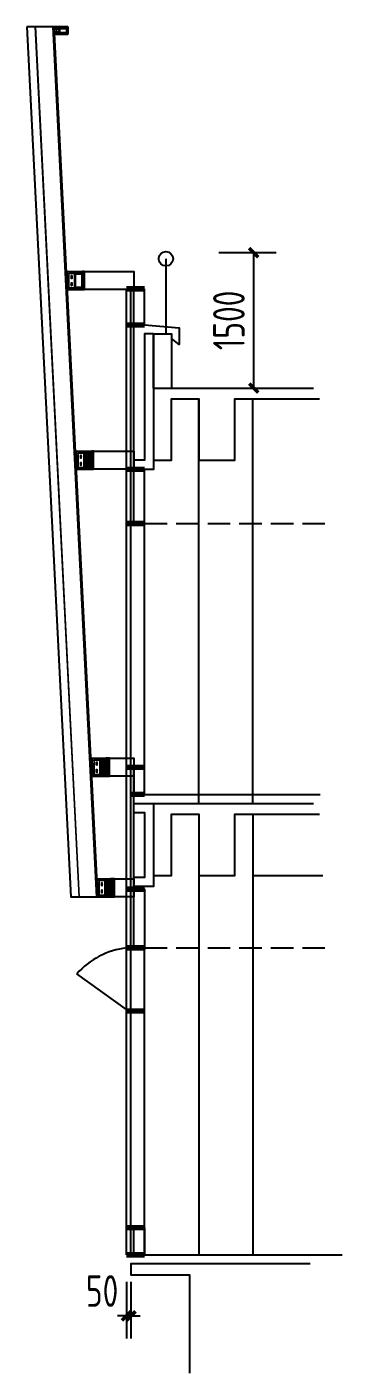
# Model space of a CAD drawing. Extents: x -280168 to 205214, y -148835 to -64913.
# Drawn here: x 40837 to 44330, y -83821 to -68911 of the extents above; entities that cross this region are included whole.
import ezdxf

# ---------------------------------------------------------------- set-up
doc = ezdxf.new("R2010")
doc.units = 0
doc.header["$LTSCALE"] = 1000
doc.header["$MEASUREMENT"] = 0
for name, pattern in [('ACAD_ISO04W100', [30, 24, -3, 0, -3]), ('CENTER', [50.8, 31.75, -6.35, 6.35, -6.35]), ('DASH', [0.35, 0.25, -0.1]), ('DASHED', [19.05, 12.7, -6.35])]:
    doc.linetypes.add(name, pattern=pattern)
for name, color, linetype in [('01-标注_尺寸', 124, 'Continuous'), ('2  辅材', 30, 'Continuous'), ('A-D_龙骨', 131, 'Continuous'), ('A-SUR_保温', 222, 'Continuous'), ('A-金属背板', 30, 'Continuous'), ('L18', 1, 'Continuous'), ('SY', 2, 'Continuous'), ('尺寸层', 7, 'Continuous')]:
    doc.layers.add(name, color=color, linetype=linetype)
for name, color, linetype, lineweight in [('03-AXIS-01轴线', 10, 'ACAD_ISO04W100', 9), ('03-HARDWARE-01五金配件、紧固件', 31, 'Continuous', 9), ('C18', 1, 'CENTER', 13), ('DIM', 1, 'Continuous', 13), ('MJ', 3, 'Continuous', 25), ('PJ1_accessories', 4, 'Continuous', 13), ('STE1_carbon steel', 66, 'Continuous', 25), ('STE2_hidden', 64, 'DASHED', 13), ('XC2_hidden', 70, 'DASHED', 13)]:
    doc.layers.add(name, color=color, linetype=linetype, lineweight=lineweight)
doc.layers.add('DIM_MODI', color=2, linetype='Continuous', plot=False)
doc.styles.add('_TCH_DIM_T3', font='ros1.shx', dxfattribs={"width": 0.85, "bigfont": 'jd.shx'})
doc.dimstyles.new('_TCH_ARCH&&100', dxfattribs={"dimtxt": 350, "dimasz": 100, "dimexe": 250, "dimexo": 300, "dimgap": 100, "dimtad": 1, "dimdec": 0, "dimzin": 0, "dimdsep": 46, "dimtxsty": '_TCH_DIM_T3', "dimblk": 'ARCHTICK', "dimcen": 0.09, "dimclrt": 7, "dimazin": 2, "dimtfac": 1, "dimtdec": 0, "dimtix": 1, "dimtmove": 2, "dimatfit": 3, "dimfxl": 0, "dimtolj": 1, "dimtzin": 0, "dimarcsym": 0})
pattern_1 = [(45, (10043.859, -67983.743), (-3.36759605, 3.36759605), []), (45, (10046.104, -67983.743), (-3.36759605, 3.36759605), [])]
pattern_2 = [(45, (-73889.2459, 54291.9501), (0.5612660076, -0.5612660076), []), (315, (-73889.2459, 54291.9501), (0.5612660076, -1.683798023), [1.984375, -1.190625])]
pattern_3 = [(45, (-73889.2459, 54453.9501), (0.5612660076, -0.5612660076), []), (315, (-73889.2459, 54453.9501), (0.5612660076, -1.683798023), [1.984375, -1.190625])]

# ---------------------------------------------------------------- blocks, each defined once
blk = doc.blocks.new('A$C07A0601C')
at = {"layer": '03-AXIS-01轴线', "linetype": 'CENTER', "ltscale": 0.6}
for points in [[(-12, 0), (12, 0)], [(0, 12), (0, -12)]]:
    blk.add_lwpolyline(points, dxfattribs=at)
at = {"layer": '03-HARDWARE-01五金配件、紧固件'}
for points in [[(-8, 0, 1), (8, 0, 1), (-8, 0, 1)], [(-6, 0, 1), (6, 0, 1), (-6, 0, 1)], [(-4, 0, 1), (4, 0, 1), (-4, 0, 1)], [(0, -3, 2.414214), (-3, 0, 2.414214)]]:
    blk.add_lwpolyline(points, format="xyb", dxfattribs=at)
blk.add_lwpolyline([(0, -7), (-7, -4), (-7, 4), (0, 7), (6, 4), (6, -4), (0, -7)], dxfattribs=at)
blk = doc.blocks.new('*U374')
at = {"layer": '2  辅材'}
for centre, start in [((1, 0), 180), ((2, 0), 240), ((3, 0), 240), ((4, 0), 240), ((5, 0), 240), ((6, 0), 240), ((7, 0), 240), ((8, 0), 240), ((9, 0), 240), ((10, 0), 240), ((11, 0), 240), ((12, 0), 240), ((13, 0), 240)]:
    blk.add_arc(centre, 1, start, 0, dxfattribs=at)
blk = doc.blocks.new('*U381')
at = {"layer": '2  辅材'}
for centre, start in [((1, 0), 180), ((2, 0), 240), ((3, 0), 240), ((4, 0), 240), ((5, 0), 240), ((6, 0), 240), ((7, 0), 240), ((8, 0), 240), ((9, 0), 240), ((10, 0), 240), ((11, 0), 240), ((12, 0), 240), ((13, 0), 240), ((14, 0), 240), ((15, 0), 240), ((16, 0), 240), ((17, 0), 240), ((18, 0), 240), ((19, 0), 240), ((20, 0), 240), ((21, 0), 240), ((22, 0), 240), ((23, 0), 240), ((24, 0), 240), ((25, 0), 240), ((26, 0), 240), ((27, 0), 240), ((28, 0), 240), ((29, 0), 240), ((30, 0), 240), ((31, 0), 240)]:
    blk.add_arc(centre, 1, start, 0, dxfattribs=at)
blk = doc.blocks.new('*U382')
at = {"layer": '2  辅材'}
for centre, start in [((1, 0), 180), ((2, 0), 240), ((3, 0), 240), ((4, 0), 240), ((5, 0), 240), ((6, 0), 240), ((7, 0), 240), ((8, 0), 240), ((9, 0), 240), ((10, 0), 240), ((11, 0), 240), ((12, 0), 240), ((13, 0), 240), ((14, 0), 240), ((15, 0), 240), ((16, 0), 240), ((17, 0), 240), ((18, 0), 240), ((19, 0), 240), ((20, 0), 240), ((21, 0), 240), ((22, 0), 240), ((23, 0), 240), ((24, 0), 240), ((25, 0), 240), ((26, 0), 240), ((27, 0), 240), ((28, 0), 240), ((29, 0), 240), ((30, 0), 240)]:
    blk.add_arc(centre, 1, start, 0, dxfattribs=at)
blk = doc.blocks.new('*U339')
at = {"layer": 'C18', "color": 1, "ltscale": 0.2}
blk.add_line((0, 4), (0, -16), dxfattribs=at)
at = {"layer": 'L18', "color": 4}
for p, q in [((-2, 0), (-2, -2)), ((2, 0), (2, -1)), ((-2, -2), (2, -1)), ((-2, -2), (2, -1)), ((-2, -2), (2, -2)), ((-2, -2), (-2, -2)), ((-2, -2), (-2, -2)), ((-2, -2), (-2, -3)), ((-2, -3), (2, -2)), ((-2, -4), (2, -3)), ((-2, -3), (2, -3)), ((-2, -3), (-2, -3)), ((-2, -3), (-2, -4)), ((-2, -4), (-2, -4)), ((-2, -4), (2, -4)), ((-2, -5), (2, -4)), ((-2, -5), (-2, -4)), ((-2, -5), (2, -5)), ((-2, -5), (-2, -5)), ((-2, -5), (-2, -6)), ((-2, -6), (2, -5)), ((-2, -6), (2, -6)), ((-2, -6), (2, -6)), ((-2, -6), (-2, -6)), ((-2, -6), (-2, -6)), ((-2, -6), (-2, -7)), ((-2, -8), (2, -7)), ((-2, -7), (2, -7)), ((-2, -7), (2, -7)), ((-2, -7), (-2, -7)), ((-2, -7), (-2, -8)), ((-2, -9), (2, -8)), ((-2, -9), (2, -8)), ((-2, -8), (-2, -9)), ((-2, -9), (2, -9)), ((-2, -10), (2, -9)), ((-2, -9), (-2, -9)), ((-2, -9), (-2, -9)), ((-2, -9), (-2, -10)), ((-2, -10), (2, -10)), ((-2, -11), (2, -10)), ((-2, -10), (-2, -11)), ((-2, -10), (-2, -10)), ((-2, -12), (2, -11)), ((-2, -11), (-2, -11)), ((-2, -12), (-1, -11)), ((-1, -11), (-2, -11)), ((-2, -12), (-1, -12)), ((-1, -11), (1, -11)), ((-1, -12), (1, -12)), ((-1, -13), (-1, -12)), ((-1, -13), (1, -12)), ((-1, -13), (1, -13)), ((-1, -13), (-1, -13)), ((-1, -13), (0, -13)), ((0, -14), (1, -13)), ((0, -13), (1, -13)), ((0, -14), (0, -13)), ((2, -11), (1, -11)), ((2, -11), (1, -12)), ((1, -11), (2, -11)), ((1, -12), (1, -12)), ((1, -13), (1, -12)), ((1, -13), (1, -13)), ((2, 0), (2, -1)), ((2, -1), (2, -2)), ((2, -1), (2, -1)), ((2, -2), (2, -2)), ((2, -3), (2, -2)), ((2, -3), (2, -3)), ((2, -3), (2, -4)), ((2, -4), (2, -5)), ((2, -4), (2, -4)), ((2, -5), (2, -5)), ((2, -6), (2, -5)), ((2, -6), (2, -6)), ((2, -6), (2, -7)), ((2, -7), (2, -7)), ((2, -7), (2, -7)), ((2, -7), (2, -8)), ((2, -8), (2, -8)), ((2, -8), (2, -9)), ((2, -10), (2, -9)), ((2, -9), (2, -9)), ((2, -10), (2, -10)), ((2, -10), (2, -11))]:
    blk.add_line(p, q, dxfattribs=at)
blk.add_lwpolyline([(4, 0), (4, 1, 0.257344), (3, 2, 0.110418), (1, 3), (1, 3), (-1, 3), (-1, 3, 0.110418), (-3, 2, 0.257344), (-4, 1), (-4, 0, 0.414214), (-4, 0), (4, 0, 0.414214)], format="xyb", close=True, dxfattribs=at)
blk = doc.blocks.new('ljxt')
at = {"layer": 'DIM'}
for points in [[(75, 74, 0.414214), (69, 80), (75, 80)], [(75, -80), (75, -74, -0.414214), (69, -80)]]:
    blk.add_hatch(color=256, dxfattribs=at).paths.add_polyline_path(points)
at = {"layer": 'PJ1_accessories'}
h = blk.add_hatch(dxfattribs=at)
h.set_pattern_fill('ANSI38', color=256, scale=0.5, angle=-90, style=0)
h.set_pattern_definition(pattern_3)
h.paths.add_polyline_path([(-8, 80), (-8, 82), (22, 82), (22, 80)])
h = blk.add_hatch(dxfattribs=at)
h.set_pattern_fill('ANSI38', color=256, scale=0.5, angle=-90, style=0)
h.set_pattern_definition(pattern_2)
h.paths.add_polyline_path([(-8, -82), (-8, -80), (22, -80), (22, -82)])
at = {"layer": 'STE1_carbon steel'}
h = blk.add_hatch(dxfattribs=at)
h.set_pattern_fill('ANSI32', color=256, style=0)
h.set_pattern_definition(pattern_1)
h.paths.add_polyline_path([(75, 74, 0.414214), (69, 80), (1, 80, 0.414214), (-5, 74), (-5, -74, 0.414214), (1, -80), (69, -80, 0.414214), (75, -74)])
h.paths.add_polyline_path([(70, 74, 0.414214), (69, 75), (1, 75, 0.414214), (0, 74), (0, -74, 0.414214), (1, -75), (69, -75, 0.414214), (70, -74)], flags=16)
at = {"layer": '尺寸层'}
for points in [[(1, 80), (2, 80, 0.23771), (-5, 86), (-5, 74, -0.414214)], [(-5, -74), (-5, -86, 0.23771), (2, -80), (1, -80, -0.414214)]]:
    blk.add_hatch(color=1, dxfattribs=at).paths.add_polyline_path(points)
at = {"layer": 'DIM'}
for points in [[(75, 80), (69, 80)], [(75, -80), (69, -80)]]:
    blk.add_lwpolyline(points, dxfattribs=at)
blk.add_lwpolyline([(145, -80), (75, -80), (75, 80), (145, 80)], close=True, dxfattribs=at)
for points in [[(120, 55, 1), (110, 55), (110, 25, 1), (120, 25), (120, 55)], [(120, -25, 1), (110, -25), (110, -55, 1), (120, -55), (120, -25)]]:
    blk.add_lwpolyline(points, format="xyb", dxfattribs=at)
at = {"layer": 'MJ', "color": 3}
for points in [[(-22, -98), (-8, -98, 0.414214), (-8, -97), (-8, -82, -0.414214), (-8, -82), (-1, -82, -0.414214), (-1, -82), (-1, -86, -0.414214), (-1, -86), (-2, -86, -0.414214), (-3, -86), (-3, -84, 0.414214), (-3, -84), (-5, -84, 0.414214), (-5, -84), (-5, -100, -0.414214), (-6, -100), (-25, -100, -0.414214), (-25, -100), (-25, -60), (-25, 100, -0.414214), (-25, 100), (-6, 100, -0.414214), (-5, 100), (-5, 84, 0.414214), (-5, 84), (-3, 84, 0.414214), (-3, 84), (-3, 86, -0.414214), (-2, 86), (-1, 86, -0.414214), (-1, 86), (-1, 82, -0.414214), (-1, 82), (-8, 82, -0.414214), (-8, 82), (-8, 97, 0.414214), (-8, 97), (-22, 97, 0.414214), (-23, 97), (-23, 72, 0.414214), (-22, 72), (-20, 72, -1), (-20, 69), (-22, 69, 0.414214), (-23, 68), (-23, -68, 0.414214), (-22, -69), (-20, -69, -1), (-20, -72), (-22, -72, 0.414214), (-23, -72), (-23, -97, 0.414214), (-22, -98)], [(166, 97, -0.429434), (167, 97), (157, -97, -0.399155), (156, -98), (66, -98, -0.414214), (65, -97), (65, -84, 1), (62, -84), (62, -97, -0.414214), (62, -98), (23, -98, -0.414214), (22, -97), (22, -82, 0.414214), (22, -82), (16, -82, 0.414214), (15, -82), (15, -86, 0.414214), (16, -86), (17, -86, 0.414214), (17, -86), (17, -84, -0.414214), (18, -84), (20, -84, -0.414214), (20, -84), (20, -100, 0.414214), (20, -100), (159, -100, 0.399155), (159, -100), (169, 100, 0.429434), (169, 100), (20, 100, 0.414214), (20, 100), (20, 84, -0.414214), (20, 84), (18, 84, -0.414214), (17, 84), (17, 86, 0.414214), (17, 86), (16, 86, 0.414214), (15, 86), (15, 82, 0.414214), (16, 82), (22, 82, 0.414214), (22, 82), (22, 97, -0.414214), (23, 97), (62, 97, -0.414214), (62, 97), (62, 83, 1), (65, 83), (65, 97, -0.414214), (66, 97), (166, 97)]]:
    blk.add_lwpolyline(points, format="xyb", dxfattribs=at)
at = {"layer": 'MJ', "color": 6}
for points in [[(-3, 98), (-3, 98, 0.36397), (-3, 97), (-3, 97, 0.466308), (-3, 97), (-2, 97, 0.422092), (-1, 99, -0.474498), (-1, 99), (15, 99, -0.414214), (15, 99), (15, 97, 0.267949), (16, 97), (16, 97, -0.414214), (16, 96), (16, 96, 0.57735), (16, 96), (16, 96, 0.267949), (16, 96), (17, 97, 0.414214), (17, 97), (16, 97, -0.267949), (16, 98), (16, 99, -0.414214), (16, 99), (19, 99, 0.414214), (20, 99), (20, 100, 0.414214), (19, 100), (-5, 100, 0.414214), (-5, 100), (-5, 99, 0.414214), (-4, 99), (-3, 99, -0.916331)], [(-3, 86), (-3, 85, -0.414214), (-3, 84), (-5, 84, -0.414214), (-5, 85), (-5, 98, -0.414214), (-5, 99), (-3, 99, -1), (-3, 98), (-3, 98, 0.414214), (-3, 97), (-3, 89, 0.414214), (-3, 88), (1, 88, -0.414214), (2, 88), (2, 84, 0.414214), (2, 84), (7, 84), (7, 84, 0.267949), (7, 84), (8, 84), (13, 84, 0.414214), (13, 84), (13, 88, -0.414214), (13, 88), (17, 88, 0.414214), (18, 89), (18, 97, 0.414214), (17, 97), (17, 97, -0.63707), (17, 98), (17, 99, -0.221695), (17, 99), (19, 99, -0.414214), (20, 98), (20, 85, -0.414214), (19, 84), (18, 84, -0.414214), (18, 85), (18, 86, 0.414214), (17, 86), (15, 86, 0.414214), (15, 86), (15, 82, -0.414214), (15, 82), (0, 82, -0.414214), (0, 82), (0, 86, 0.414214), (-1, 86), (-3, 86, 0.414214)], [(-3, -86), (-3, -85, 0.414214), (-3, -84), (-5, -84, 0.414214), (-5, -85), (-5, -99, 0.414214), (-5, -99), (-3, -99, 1), (-3, -98), (-3, -98, -0.414214), (-3, -98), (-3, -89, -0.414214), (-3, -88), (1, -88, 0.414214), (2, -88), (2, -84, -0.414214), (2, -84), (7, -84), (7, -84, -0.267949), (7, -84), (8, -84), (13, -84, -0.414214), (13, -84), (13, -88, 0.414214), (13, -88), (17, -88, -0.414214), (18, -89), (18, -97, -0.414214), (17, -97), (17, -97, 0.63707), (17, -98), (17, -99, 0.221695), (17, -99), (19, -99, 0.414214), (20, -99), (20, -85, 0.414214), (19, -84), (18, -84, 0.414214), (18, -85), (18, -86, -0.414214), (17, -86), (15, -86, -0.414214), (15, -86), (15, -82, 0.414214), (15, -82), (0, -82, 0.414214), (0, -82), (0, -86, -0.414214), (-1, -86), (-3, -86, -0.414214)], [(-3, -98), (-3, -98, -0.36397), (-3, -97), (-3, -97, -0.466308), (-3, -97), (-2, -97, -0.422092), (-1, -99, 0.474498), (-1, -99), (15, -99, 0.414214), (15, -99), (15, -97, -0.267949), (16, -97), (16, -97, 0.414214), (16, -96), (16, -96, -0.57735), (16, -96), (16, -96, -0.267949), (16, -96), (17, -97, -0.414214), (17, -97), (16, -97, 0.267949), (16, -98), (16, -99, 0.414214), (16, -99), (19, -99, -0.414214), (20, -100), (20, -100, -0.414214), (19, -100), (-5, -100, -0.414214), (-5, -100), (-5, -100, -0.414214), (-4, -99), (-3, -99, 0.916331)]]:
    blk.add_lwpolyline(points, format="xyb", close=True, dxfattribs=at)
at = {"layer": 'PJ1_accessories'}
for points in [[(-8, 80), (-8, 82), (22, 82), (22, 80)], [(-8, -82), (-8, -80), (22, -80), (22, -82)]]:
    blk.add_lwpolyline(points, close=True, dxfattribs=at)
at = {"layer": 'STE1_carbon steel'}
blk.add_lwpolyline([(-574, -100), (-5, -100), (-5, 100), (-574, 100)], close=True, dxfattribs=at)
for points in [[(1, -80), (69, -80, 0.414214), (75, -74), (75, 74, 0.414214), (69, 80), (1, 80, 0.414214), (-5, 74), (-5, -74, 0.414214)], [(1, -75), (69, -75, 0.414214), (70, -74), (70, 74, 0.414214), (69, 75), (1, 75, 0.414214), (0, 74), (0, -74, 0.414214)]]:
    blk.add_lwpolyline(points, format="xyb", close=True, dxfattribs=at)
at = {"layer": 'STE2_hidden', "ltscale": 0.5}
blk.add_lwpolyline([(85, 80), (85, -80), (169, -80), (177, 80), (85, 80)], dxfattribs=at)
at = {"layer": 'SY'}
blk.add_line((172, 0), (173, 0), dxfattribs=at)
blk.add_circle((173, 0), 0.311, dxfattribs=at)
at = {"layer": '尺寸层', "color": 1}
for points in [[(-5, 86, -0.23771), (2, 80), (1, 80, 0.414214), (-5, 74), (-5, 86)], [(-5, -86, 0.23771), (2, -80), (1, -80, -0.414214), (-5, -74), (-5, -86)]]:
    blk.add_lwpolyline(points, format="xyb", dxfattribs=at)
at = {"yscale": 5.000000000001624, "zscale": 5.000000000001624}
for name, p, xscale, rotation in [('*U382', (-5, 79), 5.000000000001624, 270), ('*U382', (75, 79), -5.000000000001624, 90), ('*U381', (177, 80), 5.000000000001624, 267.0386614460878)]:
    blk.add_blockref(name, p, dxfattribs=dict(at, xscale=xscale, rotation=rotation))
at = {"extrusion": (0, 0, -1), "xscale": -1, "zscale": -1, "rotation": 359.9999999999554}
blk.add_blockref('*U339', (-7, 84), dxfattribs=at)
at = {"extrusion": (0, 0, -1), "zscale": -1, "rotation": 180.0000000000445}
blk.add_blockref('*U339', (-7, -84), dxfattribs=at)
at = {"layer": '03-HARDWARE-01五金配件、紧固件', "xscale": -1, "rotation": 90}
for p in [(115, 40), (115, -40)]:
    blk.add_blockref('A$C07A0601C', p, dxfattribs=at)
blk = doc.blocks.new('*U384')
at = {"layer": 'DIM'}
for points in [[(75, 74, 0.414214), (69, 80), (75, 80)], [(75, -80), (75, -74, -0.414214), (69, -80)]]:
    blk.add_hatch(color=256, dxfattribs=at).paths.add_polyline_path(points)
at = {"layer": 'PJ1_accessories'}
h = blk.add_hatch(dxfattribs=at)
h.set_pattern_fill('ANSI38', color=256, scale=0.5, angle=-90, style=0)
h.set_pattern_definition(pattern_3)
h.paths.add_polyline_path([(-8, 80), (-8, 82), (22, 82), (22, 80)])
h = blk.add_hatch(dxfattribs=at)
h.set_pattern_fill('ANSI38', color=256, scale=0.5, angle=-90, style=0)
h.set_pattern_definition(pattern_2)
h.paths.add_polyline_path([(-8, -82), (-8, -80), (22, -80), (22, -82)])
at = {"layer": 'STE1_carbon steel'}
h = blk.add_hatch(dxfattribs=at)
h.set_pattern_fill('ANSI32', color=256, style=0)
h.set_pattern_definition(pattern_1)
h.paths.add_polyline_path([(75, -74), (75, 74), (-5, 74), (-5, -74)])
at = {"layer": '尺寸层'}
for points in [[(1, 80), (2, 80, 0.23771), (-5, 86), (-5, 74, -0.414214)], [(-5, -74), (-5, -86, 0.23771), (2, -80), (1, -80, -0.414214)]]:
    blk.add_hatch(color=1, dxfattribs=at).paths.add_polyline_path(points)
at = {"layer": 'DIM'}
for points in [[(75, 80), (69, 80)], [(75, -80), (69, -80)]]:
    blk.add_lwpolyline(points, dxfattribs=at)
blk.add_lwpolyline([(145, -80), (75, -80), (75, 80), (145, 80)], close=True, dxfattribs=at)
for points in [[(120, 55, 1), (110, 55), (110, 25, 1), (120, 25), (120, 55)], [(120, -25, 1), (110, -25), (110, -55, 1), (120, -55), (120, -25)]]:
    blk.add_lwpolyline(points, format="xyb", dxfattribs=at)
at = {"layer": 'MJ', "color": 3}
for points in [[(-22, -98), (-8, -98, 0.414214), (-8, -97), (-8, -82, -0.414214), (-8, -82), (-1, -82, -0.414214), (-1, -82), (-1, -86, -0.414214), (-1, -86), (-2, -86, -0.414214), (-3, -86), (-3, -84, 0.414214), (-3, -84), (-5, -84, 0.414214), (-5, -84), (-5, -100, -0.414214), (-6, -100), (-25, -100, -0.414214), (-25, -100), (-25, -60), (-25, 100, -0.414214), (-25, 100), (-6, 100, -0.414214), (-5, 100), (-5, 84, 0.414214), (-5, 84), (-3, 84, 0.414214), (-3, 84), (-3, 86, -0.414214), (-2, 86), (-1, 86, -0.414214), (-1, 86), (-1, 82, -0.414214), (-1, 82), (-8, 82, -0.414214), (-8, 82), (-8, 97, 0.414214), (-8, 97), (-22, 97, 0.414214), (-23, 97), (-23, 72, 0.414214), (-22, 72), (-20, 72, -1), (-20, 69), (-22, 69, 0.414214), (-23, 68), (-23, -68, 0.414214), (-22, -69), (-20, -69, -1), (-20, -72), (-22, -72, 0.414214), (-23, -72), (-23, -97, 0.414214), (-22, -98)], [(166, 97, -0.429434), (167, 97), (157, -97, -0.399155), (156, -98), (66, -98, -0.414214), (65, -97), (65, -84, 1), (62, -84), (62, -97, -0.414214), (62, -98), (23, -98, -0.414214), (22, -97), (22, -82, 0.414214), (22, -82), (16, -82, 0.414214), (15, -82), (15, -86, 0.414214), (16, -86), (17, -86, 0.414214), (17, -86), (17, -84, -0.414214), (18, -84), (20, -84, -0.414214), (20, -84), (20, -100, 0.414214), (20, -100), (159, -100, 0.399155), (159, -100), (169, 100, 0.429434), (169, 100), (20, 100, 0.414214), (20, 100), (20, 84, -0.414214), (20, 84), (18, 84, -0.414214), (17, 84), (17, 86, 0.414214), (17, 86), (16, 86, 0.414214), (15, 86), (15, 82, 0.414214), (16, 82), (22, 82, 0.414214), (22, 82), (22, 97, -0.414214), (23, 97), (62, 97, -0.414214), (62, 97), (62, 83, 1), (65, 83), (65, 97, -0.414214), (66, 97), (166, 97)]]:
    blk.add_lwpolyline(points, format="xyb", dxfattribs=at)
at = {"layer": 'MJ', "color": 6}
for points in [[(-3, 98), (-3, 98, 0.36397), (-3, 97), (-3, 97, 0.466308), (-3, 97), (-2, 97, 0.422092), (-1, 99, -0.474498), (-1, 99), (15, 99, -0.414214), (15, 99), (15, 97, 0.267949), (16, 97), (16, 97, -0.414214), (16, 96), (16, 96, 0.57735), (16, 96), (16, 96, 0.267949), (16, 96), (17, 97, 0.414214), (17, 97), (16, 97, -0.267949), (16, 98), (16, 99, -0.414214), (16, 99), (19, 99, 0.414214), (20, 99), (20, 100, 0.414214), (19, 100), (-5, 100, 0.414214), (-5, 100), (-5, 99, 0.414214), (-4, 99), (-3, 99, -0.916331)], [(-3, 86), (-3, 85, -0.414214), (-3, 84), (-5, 84, -0.414214), (-5, 85), (-5, 98, -0.414214), (-5, 99), (-3, 99, -1), (-3, 98), (-3, 98, 0.414214), (-3, 97), (-3, 89, 0.414214), (-3, 88), (1, 88, -0.414214), (2, 88), (2, 84, 0.414214), (2, 84), (7, 84), (7, 84, 0.267949), (7, 84), (8, 84), (13, 84, 0.414214), (13, 84), (13, 88, -0.414214), (13, 88), (17, 88, 0.414214), (18, 89), (18, 97, 0.414214), (17, 97), (17, 97, -0.63707), (17, 98), (17, 99, -0.221695), (17, 99), (19, 99, -0.414214), (20, 98), (20, 85, -0.414214), (19, 84), (18, 84, -0.414214), (18, 85), (18, 86, 0.414214), (17, 86), (15, 86, 0.414214), (15, 86), (15, 82, -0.414214), (15, 82), (0, 82, -0.414214), (0, 82), (0, 86, 0.414214), (-1, 86), (-3, 86, 0.414214)], [(-3, -86), (-3, -85, 0.414214), (-3, -84), (-5, -84, 0.414214), (-5, -85), (-5, -99, 0.414214), (-5, -99), (-3, -99, 1), (-3, -98), (-3, -98, -0.414214), (-3, -98), (-3, -89, -0.414214), (-3, -88), (1, -88, 0.414214), (2, -88), (2, -84, -0.414214), (2, -84), (7, -84), (7, -84, -0.267949), (7, -84), (8, -84), (13, -84, -0.414214), (13, -84), (13, -88, 0.414214), (13, -88), (17, -88, -0.414214), (18, -89), (18, -97, -0.414214), (17, -97), (17, -97, 0.63707), (17, -98), (17, -99, 0.221695), (17, -99), (19, -99, 0.414214), (20, -99), (20, -85, 0.414214), (19, -84), (18, -84, 0.414214), (18, -85), (18, -86, -0.414214), (17, -86), (15, -86, -0.414214), (15, -86), (15, -82, 0.414214), (15, -82), (0, -82, 0.414214), (0, -82), (0, -86, -0.414214), (-1, -86), (-3, -86, -0.414214)], [(-3, -98), (-3, -98, -0.36397), (-3, -97), (-3, -97, -0.466308), (-3, -97), (-2, -97, -0.422092), (-1, -99, 0.474498), (-1, -99), (15, -99, 0.414214), (15, -99), (15, -97, -0.267949), (16, -97), (16, -97, 0.414214), (16, -96), (16, -96, -0.57735), (16, -96), (16, -96, -0.267949), (16, -96), (17, -97, -0.414214), (17, -97), (16, -97, 0.267949), (16, -98), (16, -99, 0.414214), (16, -99), (19, -99, -0.414214), (20, -100), (20, -100, -0.414214), (19, -100), (-5, -100, -0.414214), (-5, -100), (-5, -100, -0.414214), (-4, -99), (-3, -99, 0.916331)]]:
    blk.add_lwpolyline(points, format="xyb", close=True, dxfattribs=at)
at = {"layer": 'PJ1_accessories'}
for points in [[(-8, 80), (-8, 82), (22, 82), (22, 80)], [(-8, -82), (-8, -80), (22, -80), (22, -82)]]:
    blk.add_lwpolyline(points, close=True, dxfattribs=at)
at = {"layer": 'STE1_carbon steel'}
blk.add_lwpolyline([(-471, -100), (-5, -100), (-5, 100), (-471, 100)], close=True, dxfattribs=at)
for points in [[(1, -80), (69, -80, 0.414214), (75, -74), (75, 74, 0.414214), (69, 80), (1, 80, 0.414214), (-5, 74), (-5, -74, 0.414214)], [(1, -75), (69, -75, 0.414214), (70, -74), (70, 74, 0.414214), (69, 75), (1, 75, 0.414214), (0, 74), (0, -74, 0.414214)]]:
    blk.add_lwpolyline(points, format="xyb", close=True, dxfattribs=at)
at = {"layer": 'STE2_hidden', "ltscale": 0.5}
blk.add_lwpolyline([(85, 80), (85, -80), (169, -80), (177, 80), (85, 80)], dxfattribs=at)
at = {"layer": 'SY'}
blk.add_line((172, 0), (173, 0), dxfattribs=at)
blk.add_circle((173, 0), 0.311, dxfattribs=at)
at = {"layer": '尺寸层', "color": 1}
for points in [[(-5, 86, -0.23771), (2, 80), (1, 80, 0.414214), (-5, 74), (-5, 86)], [(-5, -86, 0.23771), (2, -80), (1, -80, -0.414214), (-5, -74), (-5, -86)]]:
    blk.add_lwpolyline(points, format="xyb", dxfattribs=at)
at = {"yscale": 5.000000000001624, "zscale": 5.000000000001624}
for name, p, xscale, rotation in [('*U382', (-5, 79), 5.000000000001624, 270), ('*U382', (75, 79), -5.000000000001624, 90), ('*U381', (177, 80), 5.000000000001624, 267.0386614460878)]:
    blk.add_blockref(name, p, dxfattribs=dict(at, xscale=xscale, rotation=rotation))
at = {"extrusion": (0, 0, -1), "xscale": -1, "zscale": -1, "rotation": 359.9999999999554}
blk.add_blockref('*U339', (-7, 84), dxfattribs=at)
at = {"extrusion": (0, 0, -1), "zscale": -1, "rotation": 180.0000000000445}
blk.add_blockref('*U339', (-7, -84), dxfattribs=at)
at = {"layer": '03-HARDWARE-01五金配件、紧固件', "xscale": -1, "rotation": 90}
for p in [(115, 40), (115, -40)]:
    blk.add_blockref('A$C07A0601C', p, dxfattribs=at)
blk = doc.blocks.new('*U385')
at = {"layer": 'DIM'}
for points in [[(75, 74, 0.414214), (69, 80), (75, 80)], [(75, -80), (75, -74, -0.414214), (69, -80)]]:
    blk.add_hatch(color=256, dxfattribs=at).paths.add_polyline_path(points)
at = {"layer": 'PJ1_accessories'}
h = blk.add_hatch(dxfattribs=at)
h.set_pattern_fill('ANSI38', color=256, scale=0.5, angle=-90, style=0)
h.set_pattern_definition(pattern_3)
h.paths.add_polyline_path([(-8, 80), (-8, 82), (22, 82), (22, 80)])
h = blk.add_hatch(dxfattribs=at)
h.set_pattern_fill('ANSI38', color=256, scale=0.5, angle=-90, style=0)
h.set_pattern_definition(pattern_2)
h.paths.add_polyline_path([(-8, -82), (-8, -80), (22, -80), (22, -82)])
at = {"layer": 'STE1_carbon steel'}
h = blk.add_hatch(dxfattribs=at)
h.set_pattern_fill('ANSI32', color=256, style=0)
h.set_pattern_definition(pattern_1)
h.paths.add_polyline_path([(75, -74), (75, 74), (-5, 74), (-5, -74)])
at = {"layer": '尺寸层'}
for points in [[(1, 80), (2, 80, 0.23771), (-5, 86), (-5, 74, -0.414214)], [(-5, -74), (-5, -86, 0.23771), (2, -80), (1, -80, -0.414214)]]:
    blk.add_hatch(color=1, dxfattribs=at).paths.add_polyline_path(points)
at = {"layer": 'DIM'}
for points in [[(75, 80), (69, 80)], [(75, -80), (69, -80)]]:
    blk.add_lwpolyline(points, dxfattribs=at)
blk.add_lwpolyline([(145, -80), (75, -80), (75, 80), (145, 80)], close=True, dxfattribs=at)
for points in [[(120, 55, 1), (110, 55), (110, 25, 1), (120, 25), (120, 55)], [(120, -25, 1), (110, -25), (110, -55, 1), (120, -55), (120, -25)]]:
    blk.add_lwpolyline(points, format="xyb", dxfattribs=at)
at = {"layer": 'MJ', "color": 3}
for points in [[(-22, -98), (-8, -98, 0.414214), (-8, -97), (-8, -82, -0.414214), (-8, -82), (-1, -82, -0.414214), (-1, -82), (-1, -86, -0.414214), (-1, -86), (-2, -86, -0.414214), (-3, -86), (-3, -84, 0.414214), (-3, -84), (-5, -84, 0.414214), (-5, -84), (-5, -100, -0.414214), (-6, -100), (-25, -100, -0.414214), (-25, -100), (-25, -60), (-25, 100, -0.414214), (-25, 100), (-6, 100, -0.414214), (-5, 100), (-5, 84, 0.414214), (-5, 84), (-3, 84, 0.414214), (-3, 84), (-3, 86, -0.414214), (-2, 86), (-1, 86, -0.414214), (-1, 86), (-1, 82, -0.414214), (-1, 82), (-8, 82, -0.414214), (-8, 82), (-8, 97, 0.414214), (-8, 97), (-22, 97, 0.414214), (-23, 97), (-23, 72, 0.414214), (-22, 72), (-20, 72, -1), (-20, 69), (-22, 69, 0.414214), (-23, 68), (-23, -68, 0.414214), (-22, -69), (-20, -69, -1), (-20, -72), (-22, -72, 0.414214), (-23, -72), (-23, -97, 0.414214), (-22, -98)], [(166, 97, -0.429434), (167, 97), (157, -97, -0.399155), (156, -98), (66, -98, -0.414214), (65, -97), (65, -84, 1), (62, -84), (62, -97, -0.414214), (62, -98), (23, -98, -0.414214), (22, -97), (22, -82, 0.414214), (22, -82), (16, -82, 0.414214), (15, -82), (15, -86, 0.414214), (16, -86), (17, -86, 0.414214), (17, -86), (17, -84, -0.414214), (18, -84), (20, -84, -0.414214), (20, -84), (20, -100, 0.414214), (20, -100), (159, -100, 0.399155), (159, -100), (169, 100, 0.429434), (169, 100), (20, 100, 0.414214), (20, 100), (20, 84, -0.414214), (20, 84), (18, 84, -0.414214), (17, 84), (17, 86, 0.414214), (17, 86), (16, 86, 0.414214), (15, 86), (15, 82, 0.414214), (16, 82), (22, 82, 0.414214), (22, 82), (22, 97, -0.414214), (23, 97), (62, 97, -0.414214), (62, 97), (62, 83, 1), (65, 83), (65, 97, -0.414214), (66, 97), (166, 97)]]:
    blk.add_lwpolyline(points, format="xyb", dxfattribs=at)
at = {"layer": 'MJ', "color": 6}
for points in [[(-3, 98), (-3, 98, 0.36397), (-3, 97), (-3, 97, 0.466308), (-3, 97), (-2, 97, 0.422092), (-1, 99, -0.474498), (-1, 99), (15, 99, -0.414214), (15, 99), (15, 97, 0.267949), (16, 97), (16, 97, -0.414214), (16, 96), (16, 96, 0.57735), (16, 96), (16, 96, 0.267949), (16, 96), (17, 97, 0.414214), (17, 97), (16, 97, -0.267949), (16, 98), (16, 99, -0.414214), (16, 99), (19, 99, 0.414214), (20, 99), (20, 100, 0.414214), (19, 100), (-5, 100, 0.414214), (-5, 100), (-5, 99, 0.414214), (-4, 99), (-3, 99, -0.916331)], [(-3, 86), (-3, 85, -0.414214), (-3, 84), (-5, 84, -0.414214), (-5, 85), (-5, 98, -0.414214), (-5, 99), (-3, 99, -1), (-3, 98), (-3, 98, 0.414214), (-3, 97), (-3, 89, 0.414214), (-3, 88), (1, 88, -0.414214), (2, 88), (2, 84, 0.414214), (2, 84), (7, 84), (7, 84, 0.267949), (7, 84), (8, 84), (13, 84, 0.414214), (13, 84), (13, 88, -0.414214), (13, 88), (17, 88, 0.414214), (18, 89), (18, 97, 0.414214), (17, 97), (17, 97, -0.63707), (17, 98), (17, 99, -0.221695), (17, 99), (19, 99, -0.414214), (20, 98), (20, 85, -0.414214), (19, 84), (18, 84, -0.414214), (18, 85), (18, 86, 0.414214), (17, 86), (15, 86, 0.414214), (15, 86), (15, 82, -0.414214), (15, 82), (0, 82, -0.414214), (0, 82), (0, 86, 0.414214), (-1, 86), (-3, 86, 0.414214)], [(-3, -86), (-3, -85, 0.414214), (-3, -84), (-5, -84, 0.414214), (-5, -85), (-5, -99, 0.414214), (-5, -99), (-3, -99, 1), (-3, -98), (-3, -98, -0.414214), (-3, -98), (-3, -89, -0.414214), (-3, -88), (1, -88, 0.414214), (2, -88), (2, -84, -0.414214), (2, -84), (7, -84), (7, -84, -0.267949), (7, -84), (8, -84), (13, -84, -0.414214), (13, -84), (13, -88, 0.414214), (13, -88), (17, -88, -0.414214), (18, -89), (18, -97, -0.414214), (17, -97), (17, -97, 0.63707), (17, -98), (17, -99, 0.221695), (17, -99), (19, -99, 0.414214), (20, -99), (20, -85, 0.414214), (19, -84), (18, -84, 0.414214), (18, -85), (18, -86, -0.414214), (17, -86), (15, -86, -0.414214), (15, -86), (15, -82, 0.414214), (15, -82), (0, -82, 0.414214), (0, -82), (0, -86, -0.414214), (-1, -86), (-3, -86, -0.414214)], [(-3, -98), (-3, -98, -0.36397), (-3, -97), (-3, -97, -0.466308), (-3, -97), (-2, -97, -0.422092), (-1, -99, 0.474498), (-1, -99), (15, -99, 0.414214), (15, -99), (15, -97, -0.267949), (16, -97), (16, -97, 0.414214), (16, -96), (16, -96, -0.57735), (16, -96), (16, -96, -0.267949), (16, -96), (17, -97, -0.414214), (17, -97), (16, -97, 0.267949), (16, -98), (16, -99, 0.414214), (16, -99), (19, -99, -0.414214), (20, -100), (20, -100, -0.414214), (19, -100), (-5, -100, -0.414214), (-5, -100), (-5, -100, -0.414214), (-4, -99), (-3, -99, 0.916331)]]:
    blk.add_lwpolyline(points, format="xyb", close=True, dxfattribs=at)
at = {"layer": 'PJ1_accessories'}
for points in [[(-8, 80), (-8, 82), (22, 82), (22, 80)], [(-8, -82), (-8, -80), (22, -80), (22, -82)]]:
    blk.add_lwpolyline(points, close=True, dxfattribs=at)
at = {"layer": 'STE1_carbon steel'}
blk.add_lwpolyline([(-295, -100), (-5, -100), (-5, 100), (-295, 100)], close=True, dxfattribs=at)
for points in [[(1, -80), (69, -80, 0.414214), (75, -74), (75, 74, 0.414214), (69, 80), (1, 80, 0.414214), (-5, 74), (-5, -74, 0.414214)], [(1, -75), (69, -75, 0.414214), (70, -74), (70, 74, 0.414214), (69, 75), (1, 75, 0.414214), (0, 74), (0, -74, 0.414214)]]:
    blk.add_lwpolyline(points, format="xyb", close=True, dxfattribs=at)
at = {"layer": 'STE2_hidden', "ltscale": 0.5}
blk.add_lwpolyline([(85, 80), (85, -80), (169, -80), (177, 80), (85, 80)], dxfattribs=at)
at = {"layer": 'SY'}
blk.add_line((172, 0), (173, 0), dxfattribs=at)
blk.add_circle((173, 0), 0.311, dxfattribs=at)
at = {"layer": '尺寸层', "color": 1}
for points in [[(-5, 86, -0.23771), (2, 80), (1, 80, 0.414214), (-5, 74), (-5, 86)], [(-5, -86, 0.23771), (2, -80), (1, -80, -0.414214), (-5, -74), (-5, -86)]]:
    blk.add_lwpolyline(points, format="xyb", dxfattribs=at)
at = {"yscale": 5.000000000001624, "zscale": 5.000000000001624}
for name, p, xscale, rotation in [('*U382', (-5, 79), 5.000000000001624, 270), ('*U382', (75, 79), -5.000000000001624, 90), ('*U381', (177, 80), 5.000000000001624, 267.0386614460878)]:
    blk.add_blockref(name, p, dxfattribs=dict(at, xscale=xscale, rotation=rotation))
at = {"extrusion": (0, 0, -1), "xscale": -1, "zscale": -1, "rotation": 359.9999999999554}
blk.add_blockref('*U339', (-7, 84), dxfattribs=at)
at = {"extrusion": (0, 0, -1), "zscale": -1, "rotation": 180.0000000000445}
blk.add_blockref('*U339', (-7, -84), dxfattribs=at)
at = {"layer": '03-HARDWARE-01五金配件、紧固件', "xscale": -1, "rotation": 90}
for p in [(115, 40), (115, -40)]:
    blk.add_blockref('A$C07A0601C', p, dxfattribs=at)
blk = doc.blocks.new('*U386')
at = {"layer": 'DIM'}
for points in [[(75, 74, 0.414214), (69, 80), (75, 80)], [(75, -80), (75, -74, -0.414214), (69, -80)]]:
    blk.add_hatch(color=256, dxfattribs=at).paths.add_polyline_path(points)
at = {"layer": 'PJ1_accessories'}
h = blk.add_hatch(dxfattribs=at)
h.set_pattern_fill('ANSI38', color=256, scale=0.5, angle=-90, style=0)
h.set_pattern_definition(pattern_3)
h.paths.add_polyline_path([(-8, 80), (-8, 82), (22, 82), (22, 80)])
h = blk.add_hatch(dxfattribs=at)
h.set_pattern_fill('ANSI38', color=256, scale=0.5, angle=-90, style=0)
h.set_pattern_definition(pattern_2)
h.paths.add_polyline_path([(-8, -82), (-8, -80), (22, -80), (22, -82)])
at = {"layer": 'STE1_carbon steel'}
h = blk.add_hatch(dxfattribs=at)
h.set_pattern_fill('ANSI32', color=256, style=0)
h.set_pattern_definition(pattern_1)
h.paths.add_polyline_path([(75, -74), (75, 74), (-5, 74), (-5, -74)])
at = {"layer": '尺寸层'}
for points in [[(1, 80), (2, 80, 0.23771), (-5, 86), (-5, 74, -0.414214)], [(-5, -74), (-5, -86, 0.23771), (2, -80), (1, -80, -0.414214)]]:
    blk.add_hatch(color=1, dxfattribs=at).paths.add_polyline_path(points)
at = {"layer": 'DIM'}
for points in [[(75, 80), (69, 80)], [(75, -80), (69, -80)]]:
    blk.add_lwpolyline(points, dxfattribs=at)
blk.add_lwpolyline([(145, -80), (75, -80), (75, 80), (145, 80)], close=True, dxfattribs=at)
for points in [[(120, 55, 1), (110, 55), (110, 25, 1), (120, 25), (120, 55)], [(120, -25, 1), (110, -25), (110, -55, 1), (120, -55), (120, -25)]]:
    blk.add_lwpolyline(points, format="xyb", dxfattribs=at)
at = {"layer": 'MJ', "color": 3}
for points in [[(-22, -98), (-8, -98, 0.414214), (-8, -97), (-8, -82, -0.414214), (-8, -82), (-1, -82, -0.414214), (-1, -82), (-1, -86, -0.414214), (-1, -86), (-2, -86, -0.414214), (-3, -86), (-3, -84, 0.414214), (-3, -84), (-5, -84, 0.414214), (-5, -84), (-5, -100, -0.414214), (-6, -100), (-25, -100, -0.414214), (-25, -100), (-25, -60), (-25, 100, -0.414214), (-25, 100), (-6, 100, -0.414214), (-5, 100), (-5, 84, 0.414214), (-5, 84), (-3, 84, 0.414214), (-3, 84), (-3, 86, -0.414214), (-2, 86), (-1, 86, -0.414214), (-1, 86), (-1, 82, -0.414214), (-1, 82), (-8, 82, -0.414214), (-8, 82), (-8, 97, 0.414214), (-8, 97), (-22, 97, 0.414214), (-23, 97), (-23, 72, 0.414214), (-22, 72), (-20, 72, -1), (-20, 69), (-22, 69, 0.414214), (-23, 68), (-23, -68, 0.414214), (-22, -69), (-20, -69, -1), (-20, -72), (-22, -72, 0.414214), (-23, -72), (-23, -97, 0.414214), (-22, -98)], [(166, 97, -0.429434), (167, 97), (157, -97, -0.399155), (156, -98), (66, -98, -0.414214), (65, -97), (65, -84, 1), (62, -84), (62, -97, -0.414214), (62, -98), (23, -98, -0.414214), (22, -97), (22, -82, 0.414214), (22, -82), (16, -82, 0.414214), (15, -82), (15, -86, 0.414214), (16, -86), (17, -86, 0.414214), (17, -86), (17, -84, -0.414214), (18, -84), (20, -84, -0.414214), (20, -84), (20, -100, 0.414214), (20, -100), (159, -100, 0.399155), (159, -100), (169, 100, 0.429434), (169, 100), (20, 100, 0.414214), (20, 100), (20, 84, -0.414214), (20, 84), (18, 84, -0.414214), (17, 84), (17, 86, 0.414214), (17, 86), (16, 86, 0.414214), (15, 86), (15, 82, 0.414214), (16, 82), (22, 82, 0.414214), (22, 82), (22, 97, -0.414214), (23, 97), (62, 97, -0.414214), (62, 97), (62, 83, 1), (65, 83), (65, 97, -0.414214), (66, 97), (166, 97)]]:
    blk.add_lwpolyline(points, format="xyb", dxfattribs=at)
at = {"layer": 'MJ', "color": 6}
for points in [[(-3, 98), (-3, 98, 0.36397), (-3, 97), (-3, 97, 0.466308), (-3, 97), (-2, 97, 0.422092), (-1, 99, -0.474498), (-1, 99), (15, 99, -0.414214), (15, 99), (15, 97, 0.267949), (16, 97), (16, 97, -0.414214), (16, 96), (16, 96, 0.57735), (16, 96), (16, 96, 0.267949), (16, 96), (17, 97, 0.414214), (17, 97), (16, 97, -0.267949), (16, 98), (16, 99, -0.414214), (16, 99), (19, 99, 0.414214), (20, 99), (20, 100, 0.414214), (19, 100), (-5, 100, 0.414214), (-5, 100), (-5, 99, 0.414214), (-4, 99), (-3, 99, -0.916331)], [(-3, 86), (-3, 85, -0.414214), (-3, 84), (-5, 84, -0.414214), (-5, 85), (-5, 98, -0.414214), (-5, 99), (-3, 99, -1), (-3, 98), (-3, 98, 0.414214), (-3, 97), (-3, 89, 0.414214), (-3, 88), (1, 88, -0.414214), (2, 88), (2, 84, 0.414214), (2, 84), (7, 84), (7, 84, 0.267949), (7, 84), (8, 84), (13, 84, 0.414214), (13, 84), (13, 88, -0.414214), (13, 88), (17, 88, 0.414214), (18, 89), (18, 97, 0.414214), (17, 97), (17, 97, -0.63707), (17, 98), (17, 99, -0.221695), (17, 99), (19, 99, -0.414214), (20, 98), (20, 85, -0.414214), (19, 84), (18, 84, -0.414214), (18, 85), (18, 86, 0.414214), (17, 86), (15, 86, 0.414214), (15, 86), (15, 82, -0.414214), (15, 82), (0, 82, -0.414214), (0, 82), (0, 86, 0.414214), (-1, 86), (-3, 86, 0.414214)], [(-3, -86), (-3, -85, 0.414214), (-3, -84), (-5, -84, 0.414214), (-5, -85), (-5, -99, 0.414214), (-5, -99), (-3, -99, 1), (-3, -98), (-3, -98, -0.414214), (-3, -98), (-3, -89, -0.414214), (-3, -88), (1, -88, 0.414214), (2, -88), (2, -84, -0.414214), (2, -84), (7, -84), (7, -84, -0.267949), (7, -84), (8, -84), (13, -84, -0.414214), (13, -84), (13, -88, 0.414214), (13, -88), (17, -88, -0.414214), (18, -89), (18, -97, -0.414214), (17, -97), (17, -97, 0.63707), (17, -98), (17, -99, 0.221695), (17, -99), (19, -99, 0.414214), (20, -99), (20, -85, 0.414214), (19, -84), (18, -84, 0.414214), (18, -85), (18, -86, -0.414214), (17, -86), (15, -86, -0.414214), (15, -86), (15, -82, 0.414214), (15, -82), (0, -82, 0.414214), (0, -82), (0, -86, -0.414214), (-1, -86), (-3, -86, -0.414214)], [(-3, -98), (-3, -98, -0.36397), (-3, -97), (-3, -97, -0.466308), (-3, -97), (-2, -97, -0.422092), (-1, -99, 0.474498), (-1, -99), (15, -99, 0.414214), (15, -99), (15, -97, -0.267949), (16, -97), (16, -97, 0.414214), (16, -96), (16, -96, -0.57735), (16, -96), (16, -96, -0.267949), (16, -96), (17, -97, -0.414214), (17, -97), (16, -97, 0.267949), (16, -98), (16, -99, 0.414214), (16, -99), (19, -99, -0.414214), (20, -100), (20, -100, -0.414214), (19, -100), (-5, -100, -0.414214), (-5, -100), (-5, -100, -0.414214), (-4, -99), (-3, -99, 0.916331)]]:
    blk.add_lwpolyline(points, format="xyb", close=True, dxfattribs=at)
at = {"layer": 'PJ1_accessories'}
for points in [[(-8, 80), (-8, 82), (22, 82), (22, 80)], [(-8, -82), (-8, -80), (22, -80), (22, -82)]]:
    blk.add_lwpolyline(points, close=True, dxfattribs=at)
at = {"layer": 'STE1_carbon steel'}
blk.add_lwpolyline([(-238, -100), (-5, -100), (-5, 100), (-238, 100)], close=True, dxfattribs=at)
for points in [[(1, -80), (69, -80, 0.414214), (75, -74), (75, 74, 0.414214), (69, 80), (1, 80, 0.414214), (-5, 74), (-5, -74, 0.414214)], [(1, -75), (69, -75, 0.414214), (70, -74), (70, 74, 0.414214), (69, 75), (1, 75, 0.414214), (0, 74), (0, -74, 0.414214)]]:
    blk.add_lwpolyline(points, format="xyb", close=True, dxfattribs=at)
at = {"layer": 'STE2_hidden', "ltscale": 0.5}
blk.add_lwpolyline([(85, 80), (85, -80), (169, -80), (177, 80), (85, 80)], dxfattribs=at)
at = {"layer": 'SY'}
blk.add_line((172, 0), (173, 0), dxfattribs=at)
blk.add_circle((173, 0), 0.311, dxfattribs=at)
at = {"layer": '尺寸层', "color": 1}
for points in [[(-5, 86, -0.23771), (2, 80), (1, 80, 0.414214), (-5, 74), (-5, 86)], [(-5, -86, 0.23771), (2, -80), (1, -80, -0.414214), (-5, -74), (-5, -86)]]:
    blk.add_lwpolyline(points, format="xyb", dxfattribs=at)
at = {"yscale": 5.000000000001624, "zscale": 5.000000000001624}
for name, p, xscale, rotation in [('*U382', (-5, 79), 5.000000000001624, 270), ('*U382', (75, 79), -5.000000000001624, 90), ('*U381', (177, 80), 5.000000000001624, 267.0386614460878)]:
    blk.add_blockref(name, p, dxfattribs=dict(at, xscale=xscale, rotation=rotation))
at = {"extrusion": (0, 0, -1), "xscale": -1, "zscale": -1, "rotation": 359.9999999999554}
blk.add_blockref('*U339', (-7, 84), dxfattribs=at)
at = {"extrusion": (0, 0, -1), "zscale": -1, "rotation": 180.0000000000445}
blk.add_blockref('*U339', (-7, -84), dxfattribs=at)
at = {"layer": '03-HARDWARE-01五金配件、紧固件', "xscale": -1, "rotation": 90}
for p in [(115, 40), (115, -40)]:
    blk.add_blockref('A$C07A0601C', p, dxfattribs=at)
blk = doc.blocks.new('_ArchTick')
at = {"color": 0, "linetype": 'ByBlock', "const_width": 0.4}
blk.add_lwpolyline([(-0.5, -0.5), (0.5, 0.5)], dxfattribs=at)
blk = doc.blocks.new('*D983')
at = {"layer": '01-标注_尺寸', "color": 0, "lineweight": -2, "transparency": 16777216}
for p, q in [((41941, -82811), (41941, -83437)), ((41991, -82811), (41991, -83437)), ((41941, -83187), (41841, -83187)), ((41941, -83187), (41991, -83187)), ((41991, -83187), (42091, -83187))]:
    blk.add_line(p, q, dxfattribs=at)
at = {"layer": 'Defpoints', "color": 0, "transparency": 16777216}
for p in [(41941, -82511), (41991, -82511), (41991, -83187)]:
    blk.add_point(p, dxfattribs=at)
at = {"layer": '01-标注_尺寸', "color": 0, "lineweight": -2, "transparency": 16777216, "xscale": 100, "yscale": 100, "zscale": 100}
blk.add_blockref('_ArchTick', (41941, -83187), dxfattribs=at)
at = {"layer": '01-标注_尺寸', "color": 0, "lineweight": -2, "transparency": 16777216, "xscale": 100, "yscale": 100, "zscale": 100, "rotation": 180}
blk.add_blockref('_ArchTick', (41991, -83187), dxfattribs=at)
at = {"layer": '01-标注_尺寸', "color": 7, "transparency": 16777216, "insert": (41671, -82912), "char_height": 350, "attachment_point": 5, "style": '_TCH_DIM_T3'}
blk.add_mtext('\\A1;50', dxfattribs=at)
blk = doc.blocks.new('*D984')
at = {"layer": '01-标注_尺寸', "color": 0, "lineweight": -2, "transparency": 16777216}
for p, q in [((42966, -71411), (43601, -71411)), ((43351, -72911), (43351, -71411)), ((42966, -72911), (43601, -72911))]:
    blk.add_line(p, q, dxfattribs=at)
at = {"layer": 'Defpoints', "color": 0, "transparency": 16777216}
for p in [(42666, -71411), (43351, -71411), (42666, -72911)]:
    blk.add_point(p, dxfattribs=at)
at = {"layer": '01-标注_尺寸', "color": 0, "lineweight": -2, "transparency": 16777216, "xscale": 100, "yscale": 100, "zscale": 100}
for p, rotation in [((43351, -71411), 90), ((43351, -72911), 270)]:
    blk.add_blockref('_ArchTick', p, dxfattribs=dict(at, rotation=rotation))
at = {"layer": '01-标注_尺寸', "color": 7, "transparency": 16777216, "insert": (43076, -72161), "char_height": 350, "attachment_point": 5, "rotation": 90, "style": '_TCH_DIM_T3'}
blk.add_mtext('\\A1;1500', dxfattribs=at)

msp = doc.modelspace()

# ---------------------------------------------------------------- linework, layer by layer
at = {"layer": 'A-D_龙骨', "const_width": 60}
for points in [[(41941, -71811.4), (42141, -71811.4)], [(41941, -72211.4), (42141, -72211.4)], [(41941, -73811.4), (42141, -73811.4)], [(41941, -74411.4), (42141, -74411.4)], [(41941, -77111.4), (42141, -77111.4)], [(41991, -77411.4), (42141, -77411.4)], [(41941, -78461.4), (42141, -78461.4)], [(41941, -79111.4), (42141, -79111.4)], [(41941, -79811.4), (42141, -79811.4)], [(41941, -82211.4), (42141, -82211.4)], [(41941, -82511.4), (42141, -82511.4)]]:
    msp.add_lwpolyline(points, dxfattribs=at)
at = {"layer": 'A-D_龙骨'}
msp.add_lwpolyline([(41941, -79795.1), (41390.9, -79400.1)], dxfattribs=at)
msp.add_arc((42042.9, -79973.9), 868.5, 96.73513, 138.64459, dxfattribs=at)
at = {"layer": 'A-SUR_保温'}
for points in [[(42241, -72311.4), (42141, -72311.4), (42141, -73711.4), (42021, -73711.4)], [(42241, -72311.4), (42241, -73811.4), (42021, -73811.4)], [(42021, -77511.4), (42241, -77511.4), (42241, -78431.4), (42021, -78431.4)], [(42021, -77611.4), (42141, -77611.4), (42141, -78331.4), (42021, -78331.4)]]:
    msp.add_lwpolyline(points, dxfattribs=at)
for points in [[(42021, -73811.4), (42137.2, -73811.4), (42137.2, -74411.4), (42021, -74411.4)], [(42021, -77409.6), (42141, -77409.6), (42141, -77111.4), (42021, -77111.4)], [(42021, -78461.4), (42141, -78461.4), (42141, -79133.2), (42021, -79133.2)], [(42021, -82211.4), (42141, -82211.4), (42141, -82511.4), (42021, -82511.4)]]:
    msp.add_lwpolyline(points, close=True, dxfattribs=at)
at = {"layer": 'A-金属背板'}
for p, q in [((42021, -73811.4), (42021, -71811.4)), ((42021, -78431.4), (42021, -77111.4))]:
    msp.add_line(p, q, dxfattribs=at)
at = {"layer": 'DIM'}
msp.add_lwpolyline([(41147.3, -68916), (41147.3, -68986), (41208.3, -68986), (41208.3, -68976), (41193.3, -68976), (41193.3, -68926), (41208.3, -68926), (41208.3, -68916), (41147.3, -68916)], close=True, dxfattribs=at)
for points in [[(41158.3, -68941, -1), (41158.3, -68931), (41178.3, -68931, -1), (41178.3, -68941), (41158.3, -68941)], [(41158.3, -68971, -1), (41158.3, -68961), (41178.3, -68961, -1), (41178.3, -68971), (41158.3, -68971)]]:
    msp.add_lwpolyline(points, format="xyb", dxfattribs=at)
at = {"layer": 'DIM_MODI', "color": 1}
msp.add_line((42378, -71478.7), (42378, -72311.4), dxfattribs=at)
at = {"layer": 'DIM_MODI', "color": 150}
for p, q in [((41941, -82511.4), (41941, -71811.4)), ((41991, -82511.4), (41991, -71811.4)), ((42141, -72211.4), (42141, -71811.4)), ((42141, -77161.4), (42141, -74411.4)), ((42141, -82511.4), (42141, -79111.4))]:
    msp.add_line(p, q, dxfattribs=at)
at = {"layer": 'DIM_MODI', "color": 31}
for p, q in [((42741, -77511.4), (42741, -73031.4)), ((43341, -77511.4), (43341, -73031.4)), ((43341, -77631.4), (43341, -82511.4)), ((42741, -78311.4), (42741, -82511.4)), ((43341, -78311.4), (44116.5, -78311.4))]:
    msp.add_line(p, q, dxfattribs=at)
at = {"layer": 'DIM_MODI', "color": 181}
for p, q in [((42141, -77411.4), (44086.6, -77411.4)), ((42441, -77411.4), (44086.6, -77411.4)), ((42141, -82511.4), (44330.5, -82511.4))]:
    msp.add_line(p, q, dxfattribs=at)
msp.add_lwpolyline([(42141, -72211.4), (42524, -72245.5), (42524, -72427.5), (42441, -72361.4)], dxfattribs=at)
at = {"layer": 'DIM_MODI'}
for points in [[(42241, -72911.4), (42241, -72311.4), (42441, -72311.4), (42441, -72911.4)], [(42241, -72911.4), (42241, -73711.4), (42441, -73711.4), (42441, -73031.4), (42741, -73031.4), (42741, -73711.4), (43141, -73711.4), (43141, -73031.4), (44081.2, -73031.4)], [(42241, -72911.4), (44014.4, -72911.4)], [(42241, -77511.4), (42241, -78311.4), (42441, -78311.4), (42441, -77631.4), (42741, -77631.4), (42741, -78311.4), (43141, -78311.4), (43141, -77631.4), (44081.2, -77631.4)], [(42241, -77511.4), (44014.4, -77511.4)], [(43976.9, -82611.4), (41991, -82611.4), (41991, -82731.4), (42641, -82731.4), (42641, -83821.1)]]:
    msp.add_lwpolyline(points, dxfattribs=at)
at = {"layer": 'DIM_MODI', "color": 30, "linetype": 'DASH'}
for points in [[(42141, -74411.4), (44163, -74411.4)], [(42141, -79111.4), (44163, -79111.4)]]:
    msp.add_lwpolyline(points, dxfattribs=at)
at = {"layer": 'DIM_MODI', "color": 1}
msp.add_circle((42378, -71478.7), 79.5, dxfattribs=at)
at = {"layer": 'MJ', "color": 3}
msp.add_lwpolyline([(40837.4, -68911), (41323.7, -78546.5), (41624.1, -78546.5), (41137.8, -68911), (40837.4, -68911)], dxfattribs=at)
msp.add_lwpolyline([(41137.8, -68911), (41142, -68991), (41291.7, -68991, 0.4142136), (41292, -68990.7), (41292, -68951), (41292, -68911.3, 0.4142136), (41291.7, -68911), (41137.8, -68911)], format="xyb", close=True, dxfattribs=at)
msp.add_lwpolyline([(41258.8, -68913.5, -0.4142136), (41259, -68913.7), (41259, -68922.5, 1), (41262, -68922.5), (41262, -68913.7, -0.4142136), (41262.2, -68913.5), (41289.3, -68913.5, -0.4142136), (41289.5, -68913.7), (41289.5, -68934.2, -0.4142136), (41289.3, -68934.4), (41286.8, -68934.4, 1), (41286.8, -68937.4), (41289.3, -68937.4, -0.4142136), (41289.5, -68937.6), (41289.5, -68964.5, -0.4142136), (41289.3, -68964.7), (41286.8, -68964.7, 1), (41286.8, -68967.7), (41289.3, -68967.7, -0.4142136), (41289.5, -68967.9), (41289.5, -68988.3, -0.4142136), (41289.3, -68988.5), (41262.2, -68988.5, -0.4142136), (41262, -68988.3), (41262, -68979.5, 1), (41259, -68979.5), (41259, -68988.3, -0.4142136), (41258.8, -68988.5), (41144.3, -68988.5), (41140.5, -68913.5), (41258.8, -68913.5)], format="xyb", dxfattribs=at)
at = {"layer": 'STE1_carbon steel'}
for points in [[(41193.3, -68934), (41193.3, -68968, 0.4142136), (41201.3, -68976), (41275.3, -68976, 0.4142136), (41283.3, -68968), (41283.3, -68934, 0.4142136), (41275.3, -68926), (41201.3, -68926, 0.4142136)], [(41198.3, -68934), (41198.3, -68968, 0.4142136), (41201.3, -68971), (41275.3, -68971, 0.4142136), (41278.3, -68968), (41278.3, -68934, 0.4142136), (41275.3, -68931), (41201.3, -68931, 0.4142136)]]:
    msp.add_lwpolyline(points, format="xyb", close=True, dxfattribs=at)
at = {"layer": 'STE2_hidden'}
for p, q in [((41415.1, -78546.5), (40928.9, -68911)), ((41421.1, -78546.5), (40934.9, -68911)), ((41609.4, -78546.8), (41123.1, -68911.3)), ((41615.4, -78546.5), (41129.1, -68911))]:
    msp.add_line(p, q, dxfattribs=at)
at = {"layer": 'STE2_hidden', "ltscale": 0.5}
msp.add_lwpolyline([(41186.8, -68916), (41186.8, -68986), (41133, -68986), (41129.4, -68916), (41186.8, -68916)], dxfattribs=at)
at = {"layer": 'XC2_hidden'}
for p, q in [((41326.2, -78546.5), (40839.9, -68910.9)), ((41621.6, -78546.5), (41135.3, -68911))]:
    msp.add_line(p, q, dxfattribs=at)

# ---------------------------------------------------------------- block references
at = {"xscale": -5.000000000001624, "yscale": 5.000000000001624, "zscale": 5.000000000001624, "rotation": 92.96133855391224}
msp.add_blockref('*U374', (41129.4, -68916), dxfattribs=at)
at = {"layer": '03-HARDWARE-01五金配件、紧固件'}
msp.add_blockref('A$C07A0601C', (41168.3, -68936), dxfattribs=at)
at = {"layer": '03-HARDWARE-01五金配件、紧固件', "xscale": -1, "rotation": 180}
msp.add_blockref('A$C07A0601C', (41168.3, -68966), dxfattribs=at)
at = {"layer": 'SY', "xscale": -1}
for name, p in [('ljxt', (41447.3, -71721)), ('*U384', (41550.2, -73711)), ('*U385', (41726.1, -77111)), ('*U386', (41783, -78446.5))]:
    msp.add_blockref(name, p, dxfattribs=at)

# ---------------------------------------------------------------- dimensions: what is measured, and where the dimension line sits
at = {"layer": '01-标注_尺寸', "color": 1}
dim = msp.add_aligned_dim(p1=(42666.4, -72911.4), p2=(42666.4, -71411.4), distance=-684.4, dimstyle='_TCH_ARCH&&100', dxfattribs=at)
dim.commit()
dim.dimension.update_dxf_attribs({"geometry": '*D984', "text_midpoint": (43075.8, -72161.4)})
dim = msp.add_linear_dim(base=(41991, -83187), p1=(41941, -82511.4), p2=(41991, -82511.4), angle=0, dimstyle='_TCH_ARCH&&100', dxfattribs=at)
dim.commit()
dim.dimension.update_dxf_attribs({"geometry": '*D983', "text_midpoint": (41671, -82912), "dimtype": 161})

doc.saveas('drawing.dxf')
